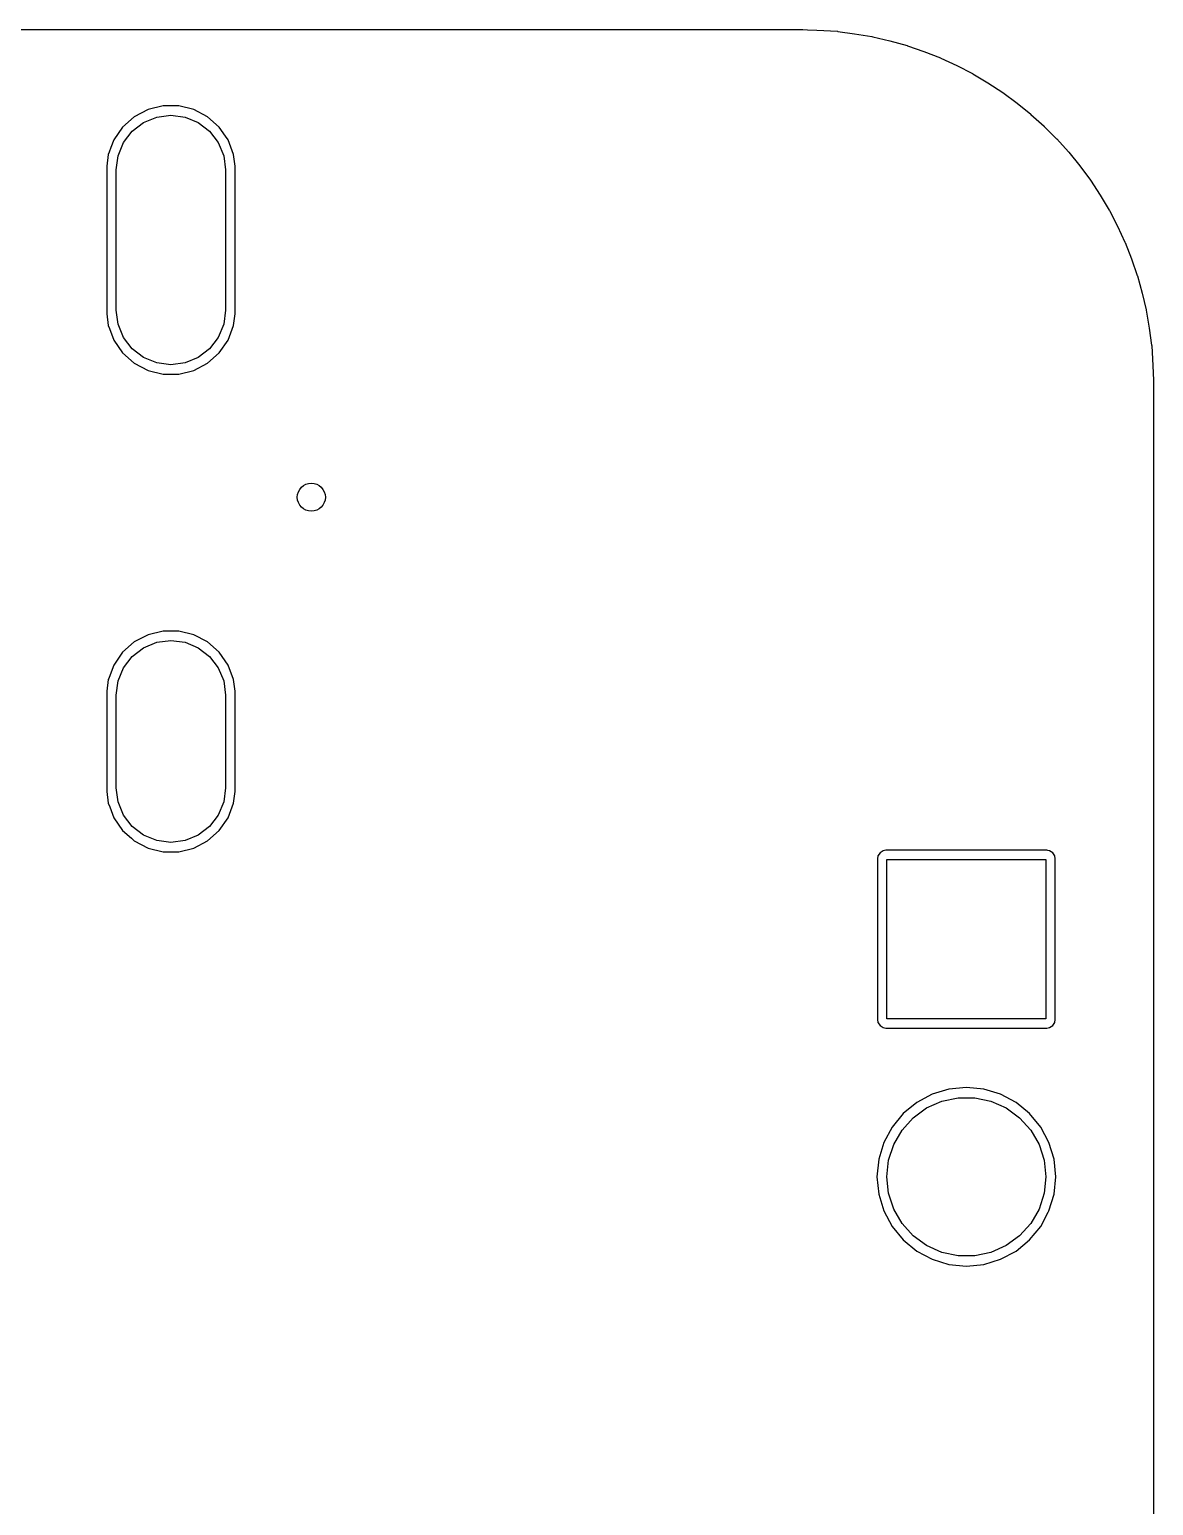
# Model space of a CAD drawing. Extents: x 107 to 211, y -135 to -72.
# Drawn here: x 198.99 to 211, y -87.28 to -71.5 of the extents above; entities that cross this region are included whole.
import ezdxf

# ---------------------------------------------------------------- set-up
doc = ezdxf.new("R2010")
doc.units = 0
doc.layers.add('BLACK', color=7, linetype='CONTINUOUS')

msp = doc.modelspace()

# ---------------------------------------------------------------- linework, layer by layer
at = {"layer": 'BLACK', "linetype": 'CONTINUOUS'}
for p, q in [((110.750911, -71.5005), (207.249089, -71.5005)), ((207.249089, -71.5005), (207.250905, -71.500545)), ((207.250905, -71.500545), (207.303078, -71.503107)), ((207.303078, -71.503107), (207.402672, -71.508)), ((207.402672, -71.508), (207.62313, -71.519555)), ((207.62313, -71.519555), (207.626597, -71.519902)), ((207.626597, -71.519902), (207.805372, -71.546421)), ((207.805372, -71.546421), (207.989021, -71.575508)), ((207.989021, -71.575508), (207.999091, -71.577103)), ((207.999091, -71.577103), (208.002271, -71.577751)), ((208.002271, -71.577751), (208.182425, -71.622877)), ((208.182425, -71.622877), (208.367305, -71.672415)), ((208.367305, -71.672415), (208.370151, -71.673305)), ((208.370151, -71.673305), (208.54698, -71.736575)), ((208.54698, -71.736575), (208.723916, -71.804495)), ((208.723916, -71.804495), (208.72644, -71.805574)), ((208.72644, -71.805574), (208.897266, -71.886368)), ((208.897266, -71.886368), (209.065282, -71.971977)), ((209.065282, -71.971977), (209.067507, -71.973208)), ((209.067507, -71.973208), (209.230199, -72.070722)), ((209.230199, -72.070722), (209.387962, -72.173174)), ((209.387962, -72.173174), (209.389833, -72.174473)), ((209.389833, -72.174473), (209.542557, -72.28774)), ((200.255414, -72.356494), (200.108189, -72.433763)), ((200.255416, -72.356493), (200.255414, -72.356494)), ((200.255419, -72.356492), (200.255416, -72.356493)), ((200.416862, -72.3167), (200.255419, -72.356492)), ((200.348798, -72.437106), (200.5, -72.4172)), ((200.583138, -72.3167), (200.416862, -72.3167)), ((200.5, -72.4172), (200.651202, -72.437106)), ((200.744581, -72.356492), (200.583138, -72.3167)), ((200.744584, -72.356493), (200.744581, -72.356492)), ((200.744585, -72.356494), (200.744584, -72.356493)), ((200.89181, -72.433763), (200.744585, -72.356494)), ((209.542557, -72.28774), (209.688622, -72.406022)), ((209.688622, -72.406022), (209.690166, -72.407345)), ((209.690166, -72.407345), (209.830578, -72.534607)), ((199.983731, -72.544022), (199.889274, -72.680867)), ((200.108189, -72.433763), (199.983731, -72.544022)), ((200.086908, -72.588308), (200.2079, -72.495468)), ((200.2079, -72.495468), (200.348798, -72.437106)), ((200.651202, -72.437106), (200.7921, -72.495468)), ((200.7921, -72.495468), (200.913092, -72.588308)), ((201.016268, -72.544022), (200.89181, -72.433763)), ((201.082586, -72.640101), (201.016268, -72.544022)), ((209.830578, -72.534607), (209.831871, -72.535838)), ((209.831871, -72.535838), (209.96416, -72.668127)), ((199.889274, -72.680867), (199.858635, -72.761657)), ((199.935706, -72.850198), (199.994068, -72.7093)), ((199.994068, -72.7093), (200.086908, -72.588308)), ((200.913092, -72.588308), (201.005932, -72.7093)), ((201.005932, -72.7093), (201.064294, -72.850198)), ((201.110725, -72.680867), (201.082586, -72.640101)), ((201.169687, -72.836337), (201.110725, -72.680867)), ((209.96416, -72.668127), (209.965394, -72.669423)), ((209.965394, -72.669423), (210.092649, -72.809827)), ((199.830311, -72.836346), (199.8153, -72.959974)), ((199.830314, -72.836335), (199.830311, -72.836346)), ((199.83978, -72.811376), (199.830314, -72.836335)), ((199.858635, -72.761657), (199.83978, -72.811376)), ((199.9158, -73.0014), (199.935706, -72.850198)), ((201.064294, -72.850198), (201.0842, -73.0014)), ((201.1847, -72.959982), (201.169687, -72.836337)), ((210.092649, -72.809827), (210.093976, -72.811376)), ((210.093976, -72.811376), (210.212259, -72.957442)), ((199.8153, -72.959974), (199.8153, -74.541425)), ((199.9158, -74.5), (199.9158, -73.0014)), ((201.0842, -73.0014), (201.0842, -74.5)), ((201.1847, -74.541418), (201.1847, -72.959982)), ((210.212259, -72.957442), (210.325512, -73.110146)), ((210.325512, -73.110146), (210.326824, -73.112036)), ((210.326824, -73.112036), (210.429277, -73.2698)), ((210.429277, -73.2698), (210.52679, -73.432491)), ((210.52679, -73.432491), (210.528021, -73.434716)), ((210.528021, -73.434716), (210.613635, -73.602742)), ((210.613635, -73.602742), (210.694414, -73.773535)), ((210.694414, -73.773535), (210.695509, -73.776096)), ((210.695509, -73.776096), (210.763423, -73.953015)), ((210.763423, -73.953015), (210.826685, -74.129821)), ((210.826685, -74.129821), (210.827588, -74.132711)), ((210.827588, -74.132711), (210.877122, -74.317573)), ((210.877122, -74.317573), (210.922242, -74.497704)), ((199.8153, -74.541425), (199.830311, -74.665053)), ((199.935706, -74.651202), (199.9158, -74.5)), ((201.0842, -74.5), (201.064294, -74.651202)), ((201.169687, -74.665063), (201.1847, -74.541418)), ((210.922242, -74.497704), (210.922895, -74.500907)), ((210.922895, -74.500907), (210.95358, -74.694637)), ((199.830311, -74.665053), (199.830312, -74.665058)), ((199.830312, -74.665058), (199.830313, -74.665063)), ((199.830313, -74.665063), (199.84225, -74.696537)), ((199.84225, -74.696537), (199.889274, -74.820532)), ((199.994068, -74.7921), (199.935706, -74.651202)), ((201.064294, -74.651202), (201.005932, -74.7921)), ((201.110725, -74.820533), (201.169687, -74.665063)), ((210.95358, -74.694637), (210.980094, -74.873383)), ((199.889274, -74.820532), (199.983731, -74.957377)), ((200.086908, -74.913092), (199.994068, -74.7921)), ((200.2079, -75.005932), (200.086908, -74.913092)), ((200.913092, -74.913092), (200.7921, -75.005932)), ((201.005932, -74.7921), (200.913092, -74.913092)), ((201.01627, -74.957375), (201.110725, -74.820533)), ((210.980094, -74.873383), (210.980444, -74.876877)), ((210.980444, -74.876877), (210.992012, -75.097596)), ((199.983731, -74.957377), (200.10606, -75.06575)), ((200.10606, -75.06575), (200.108189, -75.067636)), ((200.108189, -75.067636), (200.255419, -75.144908)), ((200.348798, -75.064294), (200.2079, -75.005932)), ((200.5, -75.0842), (200.348798, -75.064294)), ((200.651202, -75.064294), (200.5, -75.0842)), ((200.7921, -75.005932), (200.651202, -75.064294)), ((200.744581, -75.144908), (200.891811, -75.067636)), ((200.891811, -75.067636), (201.01627, -74.957375)), ((210.992012, -75.097596), (210.999455, -75.249095)), ((200.255419, -75.144908), (200.416862, -75.1847)), ((200.416862, -75.1847), (200.416866, -75.1847)), ((200.416866, -75.1847), (200.583134, -75.1847)), ((200.583134, -75.1847), (200.583138, -75.1847)), ((200.583138, -75.1847), (200.744581, -75.144908)), ((210.999455, -75.249095), (210.9995, -75.250911)), ((210.9995, -75.250911), (210.9995, -131.749088)), ((200.416862, -77.9307), (200.255419, -77.970492)), ((200.583138, -77.9307), (200.416862, -77.9307)), ((200.744581, -77.970492), (200.583138, -77.9307)), ((200.108189, -78.047763), (199.983731, -78.158022)), ((200.255414, -77.970494), (200.108189, -78.047763)), ((200.2079, -78.109468), (200.348798, -78.051106)), ((200.255416, -77.970493), (200.255414, -77.970494)), ((200.255419, -77.970492), (200.255416, -77.970493)), ((200.348798, -78.051106), (200.5, -78.0312)), ((200.5, -78.0312), (200.651202, -78.051106)), ((200.651202, -78.051106), (200.7921, -78.109468)), ((200.744584, -77.970493), (200.744581, -77.970492)), ((200.744585, -77.970494), (200.744584, -77.970493)), ((200.89181, -78.047763), (200.744585, -77.970494)), ((201.016268, -78.158022), (200.89181, -78.047763)), ((199.983731, -78.158022), (199.889274, -78.294867)), ((199.994068, -78.3233), (200.086908, -78.202308)), ((200.086908, -78.202308), (200.2079, -78.109468)), ((200.7921, -78.109468), (200.913092, -78.202308)), ((200.913092, -78.202308), (201.005932, -78.3233)), ((201.01627, -78.158025), (201.016268, -78.158022)), ((201.110725, -78.294867), (201.01627, -78.158025)), ((199.849324, -78.400209), (199.835165, -78.437545)), ((199.889274, -78.294867), (199.849324, -78.400209)), ((199.935706, -78.464198), (199.994068, -78.3233)), ((201.005932, -78.3233), (201.064294, -78.464198)), ((201.169687, -78.450337), (201.110725, -78.294867)), ((199.830311, -78.450346), (199.8153, -78.573974)), ((199.8153, -78.573974), (199.8153, -79.647425)), ((199.830314, -78.450335), (199.830311, -78.450346)), ((199.835165, -78.437545), (199.830314, -78.450335)), ((199.9158, -78.6154), (199.935706, -78.464198)), ((201.064294, -78.464198), (201.0842, -78.6154)), ((201.1847, -78.573982), (201.169687, -78.450337)), ((201.1847, -79.647418), (201.1847, -78.573982)), ((199.9158, -79.606), (199.9158, -78.6154)), ((201.0842, -78.6154), (201.0842, -79.606)), ((199.8153, -79.647425), (199.830311, -79.771053)), ((199.935706, -79.757202), (199.9158, -79.606)), ((201.0842, -79.606), (201.064294, -79.757202)), ((201.169687, -79.771063), (201.1847, -79.647418)), ((199.830311, -79.771053), (199.830312, -79.771058)), ((199.830312, -79.771058), (199.830313, -79.771063)), ((199.830313, -79.771063), (199.845653, -79.811511)), ((199.845653, -79.811511), (199.889274, -79.926532)), ((199.994068, -79.8981), (199.935706, -79.757202)), ((201.064294, -79.757202), (201.005932, -79.8981)), ((201.110725, -79.926533), (201.169687, -79.771063)), ((199.889274, -79.926532), (199.983731, -80.063377)), ((200.086908, -80.019092), (199.994068, -79.8981)), ((201.005932, -79.8981), (200.913092, -80.019092)), ((201.01627, -80.063375), (201.110725, -79.926533)), ((199.983731, -80.063377), (200.077546, -80.146489)), ((200.077546, -80.146489), (200.108189, -80.173636)), ((200.2079, -80.111932), (200.086908, -80.019092)), ((200.348798, -80.170294), (200.2079, -80.111932)), ((200.7921, -80.111932), (200.651202, -80.170294)), ((200.913092, -80.019092), (200.7921, -80.111932)), ((200.891811, -80.173636), (201.01627, -80.063375)), ((200.108189, -80.173636), (200.255419, -80.250908)), ((200.255419, -80.250908), (200.416862, -80.2907)), ((200.5, -80.1902), (200.348798, -80.170294)), ((200.416862, -80.2907), (200.416866, -80.2907)), ((200.416866, -80.2907), (200.583134, -80.2907)), ((200.651202, -80.170294), (200.5, -80.1902)), ((200.583134, -80.2907), (200.583138, -80.2907)), ((200.583138, -80.2907), (200.744581, -80.250908)), ((200.744581, -80.250908), (200.891811, -80.173636)), ((208.077542, -80.302543), (208.055331, -80.335786)), ((208.077545, -80.30254), (208.077542, -80.302543)), ((208.110784, -80.280331), (208.077545, -80.30254)), ((208.140102, -80.2745), (208.110784, -80.280331)), ((209.859897, -80.2745), (208.140102, -80.2745)), ((209.859899, -80.2745), (209.859897, -80.2745)), ((209.871559, -80.276819), (209.859899, -80.2745)), ((209.889211, -80.28033), (209.871559, -80.276819)), ((209.889213, -80.280331), (209.889211, -80.28033)), ((209.922456, -80.302542), (209.889213, -80.280331)), ((209.922459, -80.302545), (209.922456, -80.302542)), ((209.944668, -80.335784), (209.922459, -80.302545)), ((208.05533, -80.335788), (208.0495, -80.365102)), ((208.0495, -80.365102), (208.0495, -82.084897)), ((208.055331, -80.335786), (208.05533, -80.335788)), ((208.15, -82.075), (208.15, -80.375)), ((208.15, -80.375), (209.85, -80.375)), ((209.85, -80.375), (209.85, -82.075)), ((209.944668, -80.335786), (209.944668, -80.335784)), ((209.944669, -80.335787), (209.944668, -80.335786)), ((209.950499, -80.365102), (209.944669, -80.335787)), ((209.9505, -82.084899), (209.950499, -80.365102)), ((208.0495, -82.084897), (208.055331, -82.114215)), ((208.055331, -82.114215), (208.07754, -82.147454)), ((208.07754, -82.147454), (208.077542, -82.147456)), ((208.077542, -82.147456), (208.077543, -82.147457)), ((208.077543, -82.147457), (208.110787, -82.169669)), ((208.110787, -82.169669), (208.140101, -82.1755)), ((208.140101, -82.1755), (209.859898, -82.175499)), ((209.85, -82.075), (208.15, -82.075)), ((209.859898, -82.175499), (209.889213, -82.169669)), ((209.889213, -82.169669), (209.889214, -82.169668)), ((209.889214, -82.169668), (209.889215, -82.169668)), ((209.889215, -82.169668), (209.922454, -82.147459)), ((209.922453, -82.147459), (209.922457, -82.147457)), ((209.922454, -82.147459), (209.922453, -82.147459)), ((209.922457, -82.147457), (209.944669, -82.114213)), ((209.944669, -82.114213), (209.9505, -82.084899)), ((208.813667, -82.828253), (208.634494, -82.882605)), ((209, -82.809901), (208.813667, -82.828253)), ((209.186332, -82.828253), (209, -82.809901)), ((209.365505, -82.882605), (209.186332, -82.828253)), ((208.469373, -82.970865), (208.324643, -83.089643)), ((208.469382, -82.970859), (208.469373, -82.970865)), ((208.634494, -82.882605), (208.469382, -82.970859)), ((208.575, -83.028878), (208.737336, -82.956602)), ((208.737336, -82.956602), (208.911151, -82.919656)), ((208.911151, -82.919656), (209.088849, -82.919656)), ((209.088849, -82.919656), (209.262664, -82.956602)), ((209.262664, -82.956602), (209.425, -83.028878)), ((209.530617, -82.970859), (209.365505, -82.882605)), ((209.530622, -82.970862), (209.530617, -82.970859)), ((209.530625, -82.970864), (209.530622, -82.970862)), ((209.675357, -83.089643), (209.530625, -82.970864)), ((208.324643, -83.089643), (208.205865, -83.234373)), ((208.312336, -83.265383), (208.431239, -83.133327)), ((208.431239, -83.133327), (208.575, -83.028878)), ((209.425, -83.028878), (209.568761, -83.133327)), ((209.568761, -83.133327), (209.687664, -83.265383)), ((209.794136, -83.234375), (209.675357, -83.089643)), ((208.205859, -83.234382), (208.117605, -83.399494)), ((208.205865, -83.234373), (208.205859, -83.234382)), ((208.223486, -83.419274), (208.312336, -83.265383)), ((209.687664, -83.265383), (209.776514, -83.419274)), ((209.794138, -83.23438), (209.794136, -83.234375)), ((209.79414, -83.234382), (209.794138, -83.23438)), ((209.882394, -83.399494), (209.79414, -83.234382)), ((208.117605, -83.399494), (208.063253, -83.578667)), ((208.168575, -83.588275), (208.223486, -83.419274)), ((209.776514, -83.419274), (209.831425, -83.588275)), ((209.882394, -83.399496), (209.882394, -83.399494)), ((209.882396, -83.399499), (209.882394, -83.399496)), ((209.936747, -83.578669), (209.882396, -83.399499)), ((208.063253, -83.578667), (208.044901, -83.765)), ((208.15, -83.765), (208.168575, -83.588275)), ((209.831425, -83.588275), (209.85, -83.765)), ((209.955099, -83.765), (209.936747, -83.578669)), ((208.044901, -83.765), (208.063253, -83.951332)), ((208.168575, -83.941725), (208.15, -83.765)), ((209.85, -83.765), (209.831425, -83.941725)), ((209.936747, -83.951331), (209.955099, -83.765)), ((208.223486, -84.110726), (208.168575, -83.941725)), ((209.831425, -83.941725), (209.776514, -84.110726)), ((208.063253, -83.951332), (208.117605, -84.130505)), ((209.882396, -84.130501), (209.936747, -83.951331)), ((208.117605, -84.130505), (208.205859, -84.295617)), ((208.312336, -84.264617), (208.223486, -84.110726)), ((209.776514, -84.110726), (209.687664, -84.264617)), ((209.794136, -84.295625), (209.874492, -84.145289)), ((209.874492, -84.145289), (209.882394, -84.130505)), ((209.882394, -84.130504), (209.882396, -84.130501)), ((209.882394, -84.130505), (209.882394, -84.130504)), ((208.205859, -84.295617), (208.205862, -84.295622)), ((208.205862, -84.295622), (208.205864, -84.295625)), ((208.205864, -84.295625), (208.324643, -84.440357)), ((208.431239, -84.396673), (208.312336, -84.264617)), ((208.575, -84.501122), (208.431239, -84.396673)), ((209.568761, -84.396673), (209.425, -84.501122)), ((209.687664, -84.264617), (209.568761, -84.396673)), ((209.675357, -84.440357), (209.794136, -84.295625)), ((208.324643, -84.440357), (208.469375, -84.559136)), ((208.469375, -84.559136), (208.46938, -84.559138)), ((208.46938, -84.559138), (208.469382, -84.55914)), ((208.469382, -84.55914), (208.634494, -84.647394)), ((208.737336, -84.573398), (208.575, -84.501122)), ((208.911151, -84.610344), (208.737336, -84.573398)), ((209.262664, -84.573398), (209.088849, -84.610344)), ((209.425, -84.501122), (209.262664, -84.573398)), ((209.365501, -84.647396), (209.530625, -84.559136)), ((209.530625, -84.559136), (209.675357, -84.440357)), ((208.634494, -84.647394), (208.634496, -84.647394)), ((208.634496, -84.647394), (208.634499, -84.647396)), ((208.634499, -84.647396), (208.813669, -84.701747)), ((208.813669, -84.701747), (209, -84.720099)), ((209.088849, -84.610344), (208.911151, -84.610344)), ((209, -84.720099), (209.186331, -84.701747)), ((209.186331, -84.701747), (209.365501, -84.647396))]:
    msp.add_line(p, q, dxfattribs=at)
at = {"layer": 'BLACK'}
msp.add_circle((202, -76.5), 0.15, dxfattribs=at)

doc.saveas('drawing.dxf')
